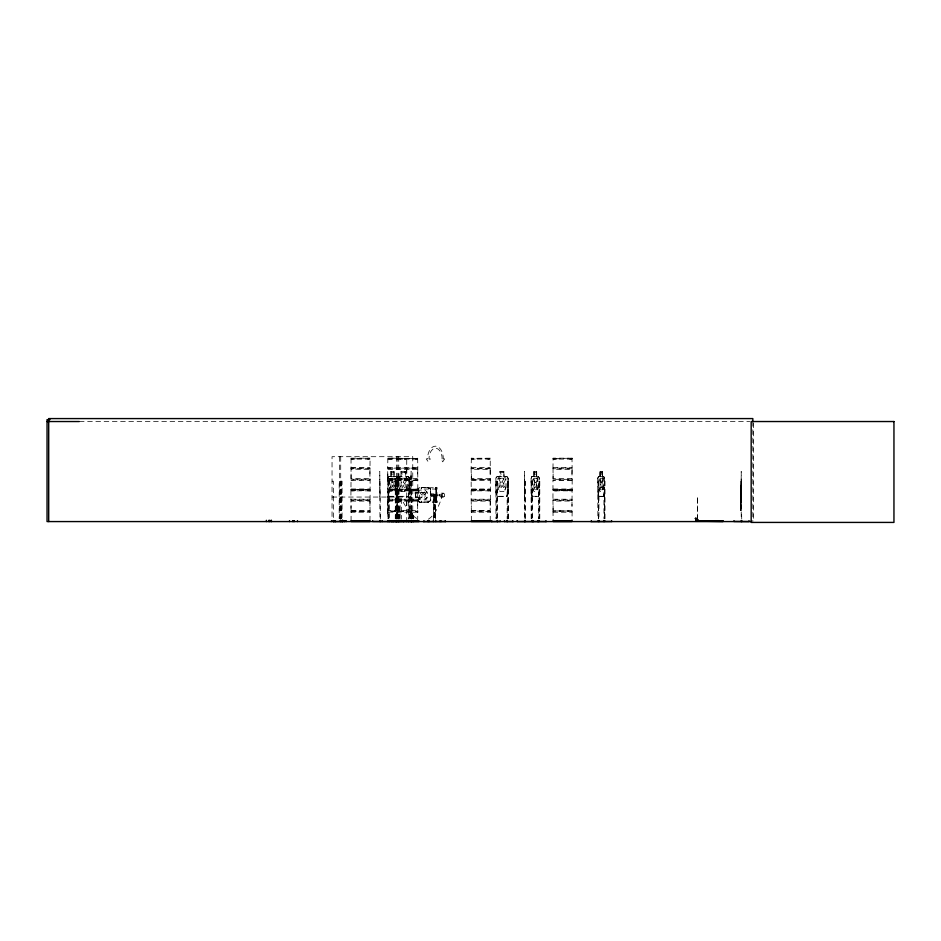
<?xml version="1.0" encoding="UTF-8"?>
<svg xmlns="http://www.w3.org/2000/svg" width="941" height="941" viewBox="0 0 941 941"><rect width="100%" height="100%" fill="white"/><g stroke="black" fill="none" stroke-linecap="round" stroke-linejoin="round"><path stroke-width="0.71" stroke-dasharray="4.71 3.53" d="M350.887 511.539L370.154 511.292L350.922 510.998L351.075 505.729M351.075 473.982L350.887 499.906M369.919 505.729L370.107 499.906L350.922 499.871M369.919 473.982L370.084 458.196L351.04 458.502M387.892 505.729L387.763 510.951L417.898 511.292L387.739 511.575L387.892 520.914M417.663 505.729L417.839 479.263L387.692 479.357L387.892 473.982M398.831 512.222L398.831 505.729M398.831 478.616L398.831 473.982M406.735 505.729L406.735 458.138M406.735 473.982L406.735 469.3M417.663 473.982L417.851 468.171L387.727 468.124L387.857 458.138L417.745 458.538M490.179 520.914L490.308 510.951L471.194 510.998L471.347 505.729M471.347 473.982L471.288 479.004M490.179 505.729L490.367 499.906L471.194 499.871L471.335 510.469M490.179 473.982L490.261 458.538M553.143 505.729L553.014 510.951L572.152 510.998L571.987 520.914M553.143 473.982L552.955 479.31L572.175 479.31L571.987 505.729M571.987 473.982L572.152 468.124L552.979 468.124L553.108 458.138L572.152 458.196L553.108 458.502M411.052 496.46L410.97 476.428M411.182 478.746L411.182 478.146M740.79 499.33L741.049 486.097L740.92 506.129M740.732 487.861L740.732 487.944M740.896 501.165L740.591 510.587L740.591 490.567L740.896 492.39M411.052 518.691L411.052 476.428M410.946 476.593L410.899 478.251L411.111 471.465L411.076 476.593M740.908 487.932L740.955 486.262M696.505 518.656L695.952 518.256M697.058 518.432L696.834 518.068M351.04 458.549L351.052 478.616L369.931 478.616L369.931 469.347L351.04 469.136M351.052 510.469L350.946 500.494L370.084 500.447M370.084 499.859L370.107 479.31L350.922 479.263M369.919 520.914L370.084 511.586M417.851 468.665L387.727 468.712L387.704 499.906L417.816 499.871M398.808 478.616L398.831 480.486M417.663 480.486L387.892 480.369M417.663 520.914L417.839 511.586M471.359 458.161L471.112 468.312L490.402 468.265M471.17 479.851L471.17 479.263L490.414 479.557L471.17 479.851L471.17 499.859M471.335 510.41L490.202 510.351L490.202 501.094L471.323 501.094M490.355 499.859L490.308 479.886M572.116 479.886L552.979 479.851L552.955 499.906L572.128 499.871M571.987 480.486L553.143 480.486M387.88 501.094L417.686 501.094L417.663 510.363L387.892 510.41L387.692 499.953M398.796 469.241L398.761 467.924M471.112 468.371L471.323 478.616L490.202 478.616L490.202 469.347L471.312 469.241M411.229 518.714L411.511 511.892M696.869 518.103L696.975 518.726L696.681 518.22M406.759 500.977L406.735 520.914M410.888 518.714L411.44 511.892M432.942 495.072C452.28 494.931 433.989 494.931 433.366 495.495M436.518 489.002L436.518 487.473M435.483 501.235L437.047 501.235L435.601 501.082M436.448 487.791L436.518 502.447L436.518 500.93M552.979 510.998L553.143 520.914M535.229 489.391L535.229 489.826M370.119 489.626L350.852 489.579L370.095 489.72M417.733 458.502L387.821 458.138L387.915 459.114M417.898 490.073L417.745 489.426L387.68 489.579L417.792 489.896M552.92 458.396L553.167 459.114M410.276 518.714L411.311 511.892L409.664 518.714L411.158 511.892L412.005 511.892L413.605 518.714M603.652 496.295L604.616 491.52L603.851 496.46L598.452 496.46L597.758 478.204L598.476 476.428L600.146 476.428M603.71 496.46L604.545 491.496M436.106 489.061L436.012 487.473M437.012 489.061L421.145 489.002L421.145 487.626L437.047 487.791C435.201 485.556 434.636 490.861 436.965 488.955M436.012 500.93L436.012 502.612M437.012 502.518L435.483 502.294L436.965 502.4L436.989 487.791M601.087 489.355L601.146 489.908M411.252 511.892L410.017 518.714L410.135 481.216L408.676 481.216L408.676 518.691M538.287 496.295L539.193 491.496L539.193 478.251M538.358 496.46L539.334 491.496L538.487 496.46L531.936 496.46L531.089 491.52L532.077 496.46M396.114 496.295L397.055 491.496M695.952 518.632L696.822 518.609M506.846 496.46L508.211 491.52L508.211 478.204L506.811 476.428M387.763 468.077L387.727 468.653M387.727 479.31L387.857 480.157M398.761 499.659L398.808 501.094M490.402 511.445L471.17 510.998M553.014 468.077L553.12 478.616L571.999 478.616L571.999 469.347L553.12 469.347M552.932 499.953L553.12 510.351L571.999 510.351L571.987 501.035L553.12 501.094M408.37 496.46L409.805 491.52L409.805 478.204L408.406 476.428L405.336 476.428L405.406 471.465L400.937 471.465L401.007 476.428L398.09 476.428M417.722 480.098L387.763 479.886M597.829 478.275L598.617 476.428M572.093 500.541L553.014 500.494M418.333 492.59L419.357 490.096L425.097 490.096L427.567 492.59L427.567 497.213L425.097 499.706L419.357 499.706L418.333 497.213M370.084 468.712L350.946 468.759M387.751 510.951L387.704 511.539M490.355 468.712L471.218 468.759M572.152 468.712L553.014 468.759M572.152 511.586L552.967 511.528M350.911 468.124L370.131 468.265M370.048 479.886L350.911 479.792M417.792 500.494L387.763 500.494M490.308 500.494L471.218 500.494M367.519 459.102L369.178 459.102M367.519 490.837L369.178 490.837M404.348 459.102L405.994 459.102M415.275 459.102L416.934 459.102M404.348 490.837L405.994 490.837M415.275 490.837L416.934 490.837M487.791 459.102L489.449 459.102M487.791 490.837L489.449 490.837M569.587 459.102L571.246 459.102M569.587 490.837L571.246 490.837M531.183 518.691L531.089 478.204L531.959 476.428L533.959 476.428M531.183 478.275L532.1 476.428M351.958 459.102L354.886 459.102M351.958 490.837L354.886 490.837M388.774 459.102L391.703 459.102M399.713 459.102L402.642 459.102M388.774 490.837L391.703 490.837M399.713 490.837L402.642 490.837M472.229 459.102L475.158 459.102M472.229 490.837L475.158 490.837M554.026 459.102L556.954 459.102M554.026 490.837L556.954 490.837M390.997 476.428L388.833 476.428L387.857 478.181M387.833 478.251L388.962 476.428M389.009 476.593L387.963 478.251L387.963 518.691M418.227 492.414L418.227 489.038L419.333 487.45L427.708 487.45M418.333 489.108L419.463 487.45M490.285 458.196L471.123 458.291L490.214 458.502M471.312 489.873L490.402 489.579L471.265 489.426L471.312 490.285M572.057 489.826L552.92 489.579L572.022 490.285M436.224 494.778C423.626 496.189 437.412 494.119 436.224 495.401M434.848 495.366L434.848 494.813M499.965 476.428L497.201 476.428L495.742 478.181L495.836 491.52L497.166 496.46L506.94 496.46M497.295 476.428L495.883 478.251L495.978 518.691M396.608 478.181L398.161 476.428M417.651 458.161L417.839 468.124M471.359 489.896L490.414 490.073L471.159 490.12M435.601 487.626L435.601 489.002M436.012 489.155L436.012 487.626M351.075 489.791L369.989 490.273M369.895 459.114L351.099 459.114M369.895 490.849L351.111 490.837M490.167 459.114L471.359 459.114M490.167 490.849L471.382 490.837M571.963 459.114L571.987 458.138L572.116 468.077M553.143 489.179L571.987 489.179L571.987 490.837L553.143 490.837L553.179 489.179L571.963 489.202M417.628 490.837L387.939 490.837M571.94 459.102L553.179 459.102M503.953 471.629L500.012 471.629L500.106 476.593L497.942 478.251L497.942 487.52L500.012 491.496L503.858 491.496L505.917 487.52L505.917 478.251L503.858 476.593M417.792 490.261L387.857 490.261M417.663 489.791L387.857 490.285M571.987 489.791L553.108 490.285M431.825 495.401L431.872 494.813M427.567 502.188L430.672 500.53M427.579 502.353L430.766 500.647L430.637 488.991M406.806 490.273L406.912 489.532M434.413 494.778L434.413 495.401M441.094 494.648L441.094 495.507M79.385 421.533L749.706 421.533M351.099 458.161L369.954 458.173M387.939 459.102L417.663 459.102M351.052 467.489L369.931 467.489M387.88 467.489L417.686 467.489M471.323 467.489L490.202 467.489M553.12 467.489L571.999 467.489M387.88 469.347L417.686 469.347L417.839 479.263M390.974 471.629L394.044 471.629M405.265 471.629L401.078 471.629L401.078 476.593L398.878 478.251L398.878 487.52L401.078 491.496L405.183 491.496L407.382 487.52L407.382 478.251L405.183 476.593L405.336 471.465M533.912 471.629L536.605 471.629M600.076 471.629L602.311 471.629M394.02 476.428L396.29 476.428M506.905 476.428L504 476.428L504 471.465L499.871 471.465L500.012 476.593M536.558 476.428L538.464 476.428L539.428 478.181L539.334 518.691M602.24 476.428L603.828 476.428M388.88 476.593L396.243 476.593M497.26 476.593L506.834 476.593L508.081 478.275M532.006 476.593L538.428 476.593M598.5 476.593L603.804 476.593M397.161 478.204L397.196 518.667M531.089 478.204L531.23 491.52M597.758 478.204L597.864 518.691M387.88 478.616L417.686 478.616M351.052 480.486L369.931 480.486M471.347 480.486L490.202 480.486M332.044 481.216L333.408 481.216L333.408 518.667M340.713 481.216L342.054 481.216L342.054 518.667M379.941 481.216L380.47 521.573M387.963 481.216L389.233 481.216L389.233 518.691M398.761 481.216L399.29 518.667M411.052 481.216L412.758 481.216M495.978 481.216L497.401 481.216L497.401 518.691M524.537 481.216L525.16 481.216L525.149 518.691M531.183 481.216L532.371 481.216L532.371 521.573M597.864 481.216L598.947 481.216M741.226 481.216L741.755 521.573M740.849 485.603L740.708 510.587L740.743 501.165L740.755 506.129M740.767 486.262L741.038 487.92M417.663 489.179L387.892 489.179L417.628 489.179M418.227 489.038L418.357 500.6L418.227 497.389M351.04 490.237L369.954 490.261M553.108 490.261L572.022 490.237M740.873 490.731L740.602 492.39L740.673 490.731M396.537 491.52L398.114 496.46M397.29 491.52L396.196 496.46L388.809 496.46L387.727 491.52L388.939 496.46M508.211 491.52L506.752 496.295L497.26 496.295M597.758 491.52L598.594 496.46M418.357 492.414L415.157 492.414L415.157 497.389L418.357 497.389M415.252 492.59L418.463 492.59M441.094 493.19L443.176 493.19M430.79 493.919L433.436 493.919L433.53 520.173M433.401 495.931L435.765 495.931M430.79 496.236L433.436 496.236M388.88 496.295L396.243 496.295M433.401 496.354L435.765 496.354M532.006 496.295L538.428 496.295M598.5 496.295L603.804 496.295M379.941 496.46L379.776 471.465L379.941 518.691M398.043 496.46L408.453 496.46M524.596 496.46L524.431 471.465L524.631 518.691M441.094 496.966L443.176 496.966M332.044 497.048L412.758 497.048M415.252 497.213L418.463 497.213M740.955 497.189L741.002 501.165L741.226 471.465L741.226 518.691M416.604 518.409A254.423 49.061 84.8 0 1 401.395 498.871L400.137 498.871L400.137 519.056M351.052 499.224L369.931 499.224M387.88 499.224L417.686 499.224M471.323 499.224L490.202 499.224M553.12 499.224L571.999 499.224M351.052 501.094L369.931 501.094L370.06 510.951M419.357 502.188L427.696 502.188M436.93 502.447L419.321 502.353L418.227 500.6M351.052 510.351L369.931 510.351M351.075 520.914L351.075 512.222L369.931 512.222M417.686 512.222L387.868 512.116M471.347 520.914L471.323 512.222L490.202 512.222M553.12 512.222L571.999 512.222M695.587 517.997L695.952 518.82M697.058 518.068L697.14 518.82M697.281 518.256L694.893 518.432M694.905 518.515L697.281 518.409M695.634 519.373L698.41 519.373L698.41 521.126M427.579 487.45L430.766 488.991M427.567 487.614L430.672 489.108M436.012 501.082L436.071 502.294M408.335 476.428L409.664 478.275L409.582 491.496L408.265 496.295L398.149 496.295L396.761 491.496M409.582 478.275L408.265 476.593L398.149 476.593L396.679 478.251L396.89 521.573M418.463 500.53L419.486 502.188M418.333 500.53L419.451 502.353M396.161 476.428L397.184 478.275M396.114 476.593L397.055 478.275L396.996 518.691M538.323 476.428L539.334 478.251M603.687 476.428L604.545 478.251M603.652 476.593L604.404 478.251M572.152 479.263L571.987 478.616M490.355 479.263L490.202 478.616M471.17 511.586L471.347 512.222M370.084 479.31L369.919 478.616M350.911 511.586L351.075 512.222M417.839 511.045L417.675 510.41M495.883 491.496L497.248 496.46M598.947 487.52L600.076 491.496L602.158 491.496L603.275 487.52L603.275 478.251L602.158 476.593L602.158 471.629M413.511 518.714L411.993 511.892L413.158 518.714M387.963 491.496L389.009 496.295M531.324 491.496L532.135 496.295M436.989 501.235L421.145 501.082L421.145 502.447M411.864 511.892L413.311 521.443M412.287 518.714L411.735 511.892L411.946 518.714M753.412 422.98L753.412 521.573M752.835 421.533L752.835 521.573M740.849 481.133L740.896 505.658M697.622 520.044L697.622 496.472L697.41 520.044M695.87 517.832L695.87 519.797M695.634 517.832L695.634 519.797M605.016 518.691L605.016 481.216L603.934 481.216L603.934 518.691M604.545 518.691L604.616 478.181L604.404 518.691M602.381 476.428L602.381 471.465L599.993 471.465L599.993 476.428M602.24 471.465L602.311 476.593M600.217 471.629L600.217 476.593M600.146 471.465L600.076 476.593L598.947 478.251L598.947 521.573M598.476 481.216L598.476 518.691M598.335 481.216L598.335 518.691M539.781 518.691L539.781 481.216L538.581 481.216L538.581 518.691M539.028 481.216L539.028 518.691M536.699 476.428L536.699 471.465L533.829 471.465L533.912 476.593L532.547 478.251L532.547 487.52L533.912 491.496L536.464 491.496L537.829 487.52L537.829 478.251L536.464 476.593L536.464 471.629M536.558 471.465L536.605 476.593M533.959 471.465L534.053 476.593M531.936 481.216L531.936 518.691M531.618 481.216L531.618 518.691M525.066 481.216L525.078 521.573M508.575 518.691L508.575 481.216L507.152 481.216L507.152 518.691M508.293 481.216L508.293 518.691M507.987 478.275L507.987 491.496M507.446 481.216L507.446 521.573M503.858 471.629L503.953 476.593M497.107 481.216L497.107 518.691M496.272 481.216L496.272 518.691M436.271 489.155L436.271 500.93M435.859 489.155L435.859 500.93M435.624 496.354L435.565 520.173L435.412 496.354M435.271 495.931L435.271 494.248L433.895 494.248L433.895 495.931M434.942 494.248L434.942 495.931M434.918 496.354L434.789 520.173M434.718 495.931L434.589 520.173M434.436 495.931L434.471 520.173M434.224 494.248L434.224 495.931M434.248 496.354L434.248 520.173M433.589 496.354L433.683 520.173M433.107 493.919L433.107 496.236M431.119 493.919L431.119 496.236M430.543 489.108L430.543 500.53M421.556 487.626L421.556 489.002M421.556 501.082L421.556 502.447M415.381 492.59L415.381 497.213M412.758 518.667L412.758 456.703L332.044 456.703L332.044 518.667M411.652 481.216L411.664 518.691M411.57 481.216L411.582 521.573M411.382 481.216L411.393 518.667M409.888 481.216L409.888 518.691M408.923 481.216L408.923 521.573M401.395 498.871L401.395 519.056M398.772 456.703L398.831 520.914M398.208 518.691L398.161 481.216L395.279 481.216L395.279 518.667M397.972 481.216L397.972 518.691M397.784 456.703L397.749 518.691M397.349 481.216L397.349 518.691M396.62 456.703L396.62 518.667M396.479 481.216L396.479 518.691M396.255 481.216L396.255 518.667M395.655 481.216L395.655 518.667M394.044 476.593L394.15 471.465L390.868 471.465L390.974 476.593L389.409 478.251L389.409 487.52L390.974 491.496L393.914 491.496L395.491 487.52L395.491 478.251L393.914 476.593L393.914 471.629M391.103 471.629L391.103 476.593M388.821 481.216L388.821 518.691M388.362 481.216L388.362 518.691M341.677 481.216L341.677 518.667M341.089 481.216L341.089 518.667M340.713 456.703L340.713 518.667M340.524 518.667L340.524 481.216L339.183 481.216L339.183 518.667M340.16 481.216L340.16 518.667M339.56 456.703L339.56 518.667M442.141 496.413A1.894 1.482 -90 0 1 439.659 495.566A1.894 1.482 -90 0 1 441.47 493.249A1.894 1.482 -90 0 1 442.141 496.413A254.423 49.061 84.8 0 1 427.249 519.714M740.708 501.659L740.626 505.623L740.673 501.659M419.463 497.871L419.639 499.106L423.062 495.919C427.849 502.941 428.073 496.766 423.721 494.919C428.084 493.178 427.861 486.803 423.038 493.86C418.474 487.179 418.204 493.072 422.344 494.837L419.463 497.871M603.275 489.638L602.558 489.802L601.323 485.003L600.111 489.791L599.382 489.826L600.852 483.909L599.558 478.157L601.287 482.792L602.463 478.287L603.193 478.24L601.769 483.945L603.275 489.638M537.77 489.638L536.888 489.802L535.394 485.003C534.17 493.178 531.089 490.096 534.806 483.909L533.229 478.157L535.347 482.792C536.582 474.982 539.522 478.099 535.935 483.945L537.77 489.638M389.986 478.24L391.974 483.945C387.716 490.308 391.185 493.013 392.609 485.003C393.95 493.025 397.584 490.308 393.279 483.909C397.314 477.934 394.044 475.111 392.656 482.792L390.997 478.287L389.986 478.24M498.601 478.24L501.212 483.945C495.542 490.731 500.306 492.708 502.047 485.003C503.67 492.719 508.646 490.731 502.917 483.909C508.305 477.51 503.788 475.417 502.106 482.792L499.942 478.287L498.601 478.24M399.549 478.24L402.336 483.945C396.267 490.826 401.407 492.637 403.219 485.003C404.924 492.625 410.382 490.884 404.16 483.909C409.923 477.405 405.053 475.487 403.289 482.792L400.972 478.287L399.549 478.24M444.623 458.879L442.729 461.819L440.835 458.879L442.141 458.879A10.61 6.575 -90 0 0 435.565 448.257A10.61 6.575 -90 0 0 428.99 458.879L430.296 458.879L428.273 461.819L426.249 458.879L427.555 458.879A12.715 7.881 -90 0 1 435.436 446.163A12.715 7.881 -90 0 1 443.317 458.879L444.623 458.879M351.099 489.167L369.919 489.179L351.111 489.179M471.359 489.167L490.179 489.179L471.382 489.179M393.385 472.464L391.503 472.464L391.503 474.111L393.385 474.111L393.385 472.464M404.454 472.464L401.819 472.464L401.819 474.111L404.454 474.111L404.454 472.464M503.176 472.464L500.694 472.464L500.694 474.111L503.176 474.111L503.176 472.464M536.005 472.464L534.37 472.464L534.37 474.111L536.005 474.111L536.005 472.464M601.793 472.464L600.44 472.464L600.44 474.111L601.793 474.111L601.793 472.464M393.914 478.251L390.974 478.251L390.974 487.52L393.914 487.52L393.914 478.251M405.183 478.251L401.078 478.251L401.078 487.52L405.183 487.52L405.183 478.251M503.858 478.251L500.012 478.251L500.012 487.52L503.858 487.52L503.858 478.251M536.464 478.251L533.912 478.251L533.912 487.52L536.464 487.52L536.464 478.251M602.158 478.251L600.076 478.251L600.076 487.52L602.158 487.52L602.158 478.251M425.097 492.59L419.357 492.59L419.357 497.213L425.097 497.213L425.097 492.59M416.792 493.413L415.769 493.413L415.769 496.389L416.792 496.389L416.792 493.413M444.223 496.413A1.894 1.482 -90 0 0 443.564 493.249A1.894 1.482 -90 0 0 441.741 495.566A1.894 1.482 -90 0 0 444.223 496.413"/><path stroke-width="1.41" d="M403.736 521.537L403.736 520.738M406.594 521.537L406.594 520.738M590.901 521.573L611.979 521.49M591.219 521.443L591.277 520.738M604.44 521.467L604.334 520.526M604.722 521.443L604.781 520.738M524.537 521.573L524.631 520.526M346.029 521.467L346.1 520.808L346.182 521.573M333.337 521.573L346.1 521.361M423.297 521.573L445.846 521.49M491.084 521.573L500.024 521.467M400.148 521.361L400.031 520.314M330.997 521.537L331.738 520.808M427.99 521.467L428.061 520.808M335.267 521.467L335.337 520.808L335.408 521.573M344.43 521.467L344.5 520.808M393.044 521.467L393.138 520.808L393.232 521.573M49.991 419.639L47.05 419.639L47.05 521.573L751.365 521.573M47.05 421.533L79.326 421.533M351.075 520.914L369.919 520.914M387.892 520.914L417.663 520.914M471.347 520.914L490.179 520.914M553.143 520.914L571.987 520.914M722.97 521.126L695.611 521.126L722.97 521.526L722.947 520.773M351.04 521.161L369.954 521.161M387.857 521.161L417.698 521.161M471.312 521.161L490.214 521.185M553.108 521.161L572.022 521.161M695.611 521.326L722.97 521.326M351.052 521.514L369.931 521.514M471.323 521.514L490.202 521.514M513.468 521.537L504.529 521.467M546.427 521.537L517.232 521.537L517.232 520.738M553.12 521.514L571.999 521.514M413.699 521.537L413.652 520.738M413.064 520.808L413.17 521.467M406.83 521.467L406.735 520.808M533.441 521.467L533.382 520.808M611.662 521.443L611.603 520.738M598.441 521.467L598.558 520.526M598.158 521.443L598.1 520.738M391.315 521.361L391.468 520.738M517.338 521.467L517.338 520.738M403.842 521.467L403.842 520.738M752.835 421.533L752.835 418.58L48.709 418.58L48.709 521.573M749.06 520.738L749.06 521.573L733.921 521.467L733.921 520.738M741.755 520.526L741.755 521.573M741.226 520.526L741.226 521.573M603.863 520.526L603.863 521.573M599.017 520.526L599.017 521.573M545.956 520.738L545.956 521.573M538.934 520.526L538.934 521.573M538.499 520.526L538.499 521.573M537.629 520.738L537.629 521.573M533.324 520.738L533.324 521.573M532.453 520.526L532.477 521.573L532.371 520.738M532.018 520.526L532.018 521.573M525.149 520.526L525.149 521.573M525.078 520.526L524.996 521.573M512.774 520.738L512.774 521.573M507.317 520.526L507.317 521.573M507.023 520.526L507.023 521.573M504.352 520.738L504.352 521.573M500.2 520.738L500.2 521.573M497.53 520.526L497.53 521.573M497.236 520.526L497.236 521.573M491.778 520.738L491.778 521.573M445.211 520.738L445.211 521.573M441.035 520.738L441.035 521.573M440 520.738L440 521.573M435.824 520.738L435.824 521.573M433.33 520.738L433.33 521.573M429.167 520.738L429.167 521.573M428.12 520.738L428.12 521.573M423.956 520.738L423.956 521.573M418.874 520.738L418.98 521.573L372.636 521.467L372.636 520.738M412.864 520.738L412.958 521.573M411.652 520.526L411.652 521.573M411.582 520.526L411.582 521.573M411.229 520.526L411.229 521.573M411.135 520.526L411.052 521.573M408.782 520.526L408.782 521.573M408.535 520.526L408.535 521.573M403.466 520.738L403.501 521.573M401.866 520.738L401.866 521.573M400.243 520.738L400.243 521.573M399.302 520.526L399.278 521.573M398.772 520.526L398.761 521.573M398.349 520.526L398.349 521.573M398.102 520.526L398.102 521.573M397.09 520.314L397.09 521.573M396.784 520.526L396.784 521.573M396.714 520.526L396.714 521.573M396.384 520.526L396.384 521.573M395.538 520.526L395.538 521.573M395.173 520.526L395.173 521.573M393.914 520.738L393.914 521.573M392.703 520.738L392.703 521.573M391.233 520.738L391.233 521.573M389.327 520.526L389.327 521.573M388.927 520.526L388.927 521.573M387.763 520.738L387.763 521.573M382.211 520.738L382.211 521.573M380.47 520.526L380.47 521.573M379.941 520.526L379.941 521.573M344.571 520.738L344.571 521.573M342.747 520.314L342.747 521.573M342.371 520.314L342.371 521.573M342.159 520.526L342.159 521.573M341.783 520.526L341.783 521.573M340.666 520.314L340.666 521.573L340.642 520.526M340.289 520.314L340.266 521.573M333.937 520.738L333.937 521.573M333.573 520.526L333.561 521.573M331.938 520.738L331.844 521.573M297.485 520.738L297.485 521.573M294.345 520.738L294.345 521.573M293.486 520.738L293.545 521.573M292.686 520.738L292.686 521.573M289.487 520.738L289.487 521.573M271.408 520.314L271.408 521.573M271.032 520.314L271.032 521.573M269.326 520.314L269.326 521.573M268.95 520.314L268.95 521.573M266.385 520.314L266.385 521.573M893.95 421.533L751.177 421.533L751.177 522.42L893.95 522.42L893.95 421.533M391.821 521.49L391.797 520.738L391.832 521.537"/></g></svg>
